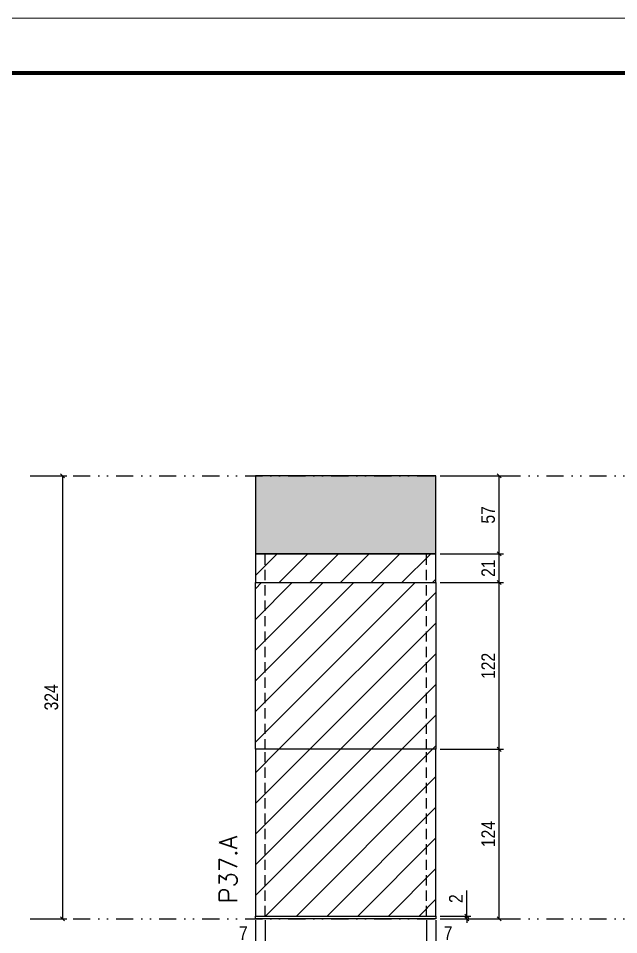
# Model space of a CAD drawing. Extents: x 28748 to 35002, y 14885 to 43501.
# Drawn here: x 32371 to 32810, y 34790 to 35461 of the extents above; entities that cross this region are included whole.
import ezdxf

# ---------------------------------------------------------------- set-up
doc = ezdxf.new("R2010")
doc.units = 0
for name, pattern in [('DASHED', [0.75, 0.5, -0.25]), ('DIVIDE2', [0.625, 0.25, -0.125, 0, -0.125, 0, -0.125]), ('HIDDEN', [0.375, 0.25, -0.125])]:
    doc.linetypes.add(name, pattern=pattern)
for name, color, linetype in [('COTA', 241, 'Continuous'), ('FUNDOS', 1, 'Continuous'), ('Nível', 160, 'Continuous'), ('Painéis', 200, 'Continuous'), ('Sarrafo de Pressão', 42, 'HIDDEN')]:
    doc.layers.add(name, color=color, linetype=linetype)
for name, color, linetype, lineweight in [('Folhas', 255, 'Continuous', 9), ('Hachura', 251, 'Continuous', 9), ('SARRAFO DE PRESSAO', 251, 'DASHED', 9), ('Texto Seção', 7, 'Continuous', 15)]:
    doc.layers.add(name, color=color, linetype=linetype, lineweight=lineweight)
doc.styles.add('COTA TECNICA', font='techl___.ttf', dxfattribs={"height": 10})
doc.styles.add('COTA TECNICA-50', font='techl___.ttf', dxfattribs={"height": 10})
doc.styles.add('REGUA-120', font='ROMANS.shx', dxfattribs={"height": 15})
doc.dimstyles.new('COTA PAINEL-50', dxfattribs={"dimtxt": 10, "dimasz": 3, "dimexe": 3, "dimexo": 3, "dimgap": 3, "dimtad": 1, "dimdec": 1, "dimzin": 12, "dimdsep": 46, "dimtxsty": 'COTA TECNICA-50', "dimblk1": 'OBLIQUE', "dimblk2": 'OBLIQUE', "dimsah": 1, "dimcen": 0.9, "dimclrd": 4, "dimclre": 4, "dimclrt": 240, "dimadec": 1, "dimazin": 3, "dimtfac": 1, "dimtdec": 1, "dimtmove": 0, "dimatfit": 3, "dimfxl": 1, "dimtolj": 1, "dimtzin": 12, "dimarcsym": 0})
doc.dimstyles.new('PAINEL', dxfattribs={"dimtxt": 10, "dimasz": 3, "dimexe": 3, "dimexo": 3, "dimgap": 3, "dimtad": 1, "dimdec": 1, "dimzin": 12, "dimdsep": 46, "dimtxsty": 'COTA TECNICA', "dimblk1": 'OBLIQUE', "dimblk2": 'OBLIQUE', "dimsah": 1, "dimcen": 0.9, "dimclrd": 4, "dimclre": 4, "dimclrt": 240, "dimadec": 1, "dimazin": 3, "dimtfac": 1, "dimtdec": 1, "dimtmove": 0, "dimatfit": 3, "dimfxl": 1, "dimtolj": 1, "dimtzin": 12, "dimarcsym": 0})
pattern_1 = [(45, (-98674.158, 2517.664), (-11.2253202, 11.2253202), [])]

# ---------------------------------------------------------------- blocks, each defined once
blk = doc.blocks.new('9999999999')
at = {"layer": 'Folhas'}
blk.add_lwpolyline([(98138.98, 34190.21), (99623.98, 34190.21), (99623.98, 35240.21), (98138.98, 35240.21)], close=True, dxfattribs=at)
at = {"layer": 'Folhas', "color": 30, "const_width": 3}
blk.add_lwpolyline([(98213.98, 34230.21), (99583.98, 34230.21), (99583.98, 35200.21), (98213.98, 35200.21)], close=True, dxfattribs=at)
blk = doc.blocks.new('_Oblique')
at = {"color": 0, "linetype": 'ByBlock', "lineweight": -2}
blk.add_line((-0.5, -0.5), (0.5, 0.5), dxfattribs=at)
blk = doc.blocks.new('*D1729')
at = {"layer": 'COTA', "color": 4, "linetype": 'ByBlock', "lineweight": -2, "transparency": 16777216}
for p, q in [((32383, 35126), (32406.72, 35126)), ((32403.72, 35126), (32403.72, 34802)), ((32383, 34802), (32406.72, 34802))]:
    blk.add_line(p, q, dxfattribs=at)
at = {"layer": 'Defpoints', "color": 0, "linetype": 'ByBlock', "transparency": 16777216}
for p in [(32380, 35126), (32380, 34802), (32403.72, 34802)]:
    blk.add_point(p, dxfattribs=at)
at = {"layer": 'COTA', "color": 4, "linetype": 'ByBlock', "lineweight": -2, "transparency": 16777216, "xscale": 3, "yscale": 3, "zscale": 3}
for p, rotation in [((32403.72, 35126), 90), ((32403.72, 34802), 270)]:
    blk.add_blockref('_Oblique', p, dxfattribs=dict(at, rotation=rotation))
at = {"layer": 'COTA', "color": 240, "linetype": 'ByBlock', "transparency": 16777216, "insert": (32395.5, 34964), "char_height": 10, "attachment_point": 5, "rotation": 90, "style": 'COTA TECNICA'}
blk.add_mtext('\\A1;324', dxfattribs=at)
blk = doc.blocks.new('*D760')
at = {"layer": 'COTA', "color": 4, "lineweight": -2, "transparency": 16777216}
for p, q in [((32544.7, 34801), (32544.7, 34746.83)), ((32676.7, 34801), (32676.7, 34746.83)), ((32544.7, 34749.83), (32676.7, 34749.83))]:
    blk.add_line(p, q, dxfattribs=at)
at = {"layer": 'Defpoints', "color": 0, "transparency": 16777216}
for p in [(32544.7, 34804), (32676.7, 34804), (32676.7, 34749.83)]:
    blk.add_point(p, dxfattribs=at)
at = {"layer": 'COTA', "color": 4, "lineweight": -2, "transparency": 16777216, "xscale": 3, "yscale": 3, "zscale": 3, "rotation": 180}
blk.add_blockref('_Oblique', (32544.7, 34749.83), dxfattribs=at)
at = {"layer": 'COTA', "color": 4, "lineweight": -2, "transparency": 16777216, "xscale": 3, "yscale": 3, "zscale": 3}
blk.add_blockref('_Oblique', (32676.7, 34749.83), dxfattribs=at)
at = {"layer": 'COTA', "color": 240, "transparency": 16777216, "insert": (32610.7, 34758.05), "char_height": 10, "attachment_point": 5, "style": 'COTA TECNICA'}
blk.add_mtext('\\A1;132', dxfattribs=at)
blk = doc.blocks.new('*D761')
at = {"layer": 'COTA', "color": 4, "lineweight": -2, "transparency": 16777216}
for p, q in [((32679.7, 35126), (32725.94, 35126)), ((32722.94, 35069), (32722.94, 35126)), ((32679.7, 35069), (32725.94, 35069))]:
    blk.add_line(p, q, dxfattribs=at)
at = {"layer": 'Defpoints', "color": 0, "transparency": 16777216}
for p in [(32676.7, 35126), (32722.94, 35126), (32676.7, 35069)]:
    blk.add_point(p, dxfattribs=at)
at = {"layer": 'COTA', "color": 4, "lineweight": -2, "transparency": 16777216, "xscale": 3, "yscale": 3, "zscale": 3}
for p, rotation in [((32722.94, 35126), 90), ((32722.94, 35069), 270)]:
    blk.add_blockref('_Oblique', p, dxfattribs=dict(at, rotation=rotation))
at = {"layer": 'COTA', "color": 240, "transparency": 16777216, "insert": (32714.83, 35097.5), "char_height": 10, "attachment_point": 5, "rotation": 90, "style": 'COTA TECNICA'}
blk.add_mtext('\\A1;57', dxfattribs=at)
blk = doc.blocks.new('*D762')
at = {"layer": 'COTA', "color": 4, "lineweight": -2, "transparency": 16777216}
for p, q in [((32679.7, 34926), (32725.94, 34926)), ((32722.94, 34802), (32722.94, 34926)), ((32679.7, 34802), (32725.94, 34802))]:
    blk.add_line(p, q, dxfattribs=at)
at = {"layer": 'Defpoints', "color": 0, "transparency": 16777216}
for p in [(32676.7, 34926), (32722.94, 34926), (32676.7, 34802)]:
    blk.add_point(p, dxfattribs=at)
at = {"layer": 'COTA', "color": 4, "lineweight": -2, "transparency": 16777216, "xscale": 3, "yscale": 3, "zscale": 3}
for p, rotation in [((32722.94, 34926), 90), ((32722.94, 34802), 270)]:
    blk.add_blockref('_Oblique', p, dxfattribs=dict(at, rotation=rotation))
at = {"layer": 'COTA', "color": 240, "transparency": 16777216, "insert": (32714.87, 34864), "char_height": 10, "attachment_point": 5, "rotation": 90, "style": 'COTA TECNICA-50'}
blk.add_mtext('\\A1;124', dxfattribs=at)
blk = doc.blocks.new('*D703')
at = {"layer": 'COTA', "color": 4, "lineweight": -2, "transparency": 16777216}
for p, q in [((32699.23, 34804), (32699.23, 34822.8)), ((32679.7, 34804), (32702.23, 34804)), ((32699.23, 34802), (32699.23, 34804)), ((32679.7, 34802), (32702.23, 34802)), ((32699.23, 34802), (32699.23, 34799))]:
    blk.add_line(p, q, dxfattribs=at)
at = {"layer": 'Defpoints', "color": 0, "transparency": 16777216}
for p in [(32676.7, 34804), (32676.7, 34802), (32699.23, 34802)]:
    blk.add_point(p, dxfattribs=at)
at = {"layer": 'COTA', "color": 4, "lineweight": -2, "transparency": 16777216, "xscale": 3, "yscale": 3, "zscale": 3}
for p, rotation in [((32699.23, 34804), 270), ((32699.23, 34802), 90)]:
    blk.add_blockref('_Oblique', p, dxfattribs=dict(at, rotation=rotation))
at = {"layer": 'COTA', "color": 240, "transparency": 16777216, "insert": (32691.23, 34816.75), "char_height": 10, "attachment_point": 5, "rotation": 90, "style": 'COTA TECNICA-50'}
blk.add_mtext('\\A1;2', dxfattribs=at)
blk = doc.blocks.new('*D704')
at = {"layer": 'COTA', "color": 4, "linetype": 'ByBlock', "lineweight": -2, "transparency": 16777216}
for p, q in [((32679.7, 35048), (32725.94, 35048)), ((32722.94, 34926), (32722.94, 35048)), ((32679.7, 34926), (32725.94, 34926))]:
    blk.add_line(p, q, dxfattribs=at)
at = {"layer": 'Defpoints', "color": 0, "linetype": 'ByBlock', "transparency": 16777216}
for p in [(32676.7, 35048), (32722.94, 35048), (32676.7, 34926)]:
    blk.add_point(p, dxfattribs=at)
at = {"layer": 'COTA', "color": 4, "linetype": 'ByBlock', "lineweight": -2, "transparency": 16777216, "xscale": 3, "yscale": 3, "zscale": 3}
for p, rotation in [((32722.94, 35048), 90), ((32722.94, 34926), 270)]:
    blk.add_blockref('_Oblique', p, dxfattribs=dict(at, rotation=rotation))
at = {"layer": 'COTA', "color": 240, "linetype": 'ByBlock', "transparency": 16777216, "insert": (32714.88, 34987), "char_height": 10, "attachment_point": 5, "rotation": 90, "style": 'COTA TECNICA'}
blk.add_mtext('\\A1;122', dxfattribs=at)
blk = doc.blocks.new('*D705')
at = {"layer": 'COTA', "color": 4, "lineweight": -2, "transparency": 16777216}
for p, q in [((32544.7, 34799), (32544.7, 34780.49)), ((32551.7, 34801), (32551.7, 34780.49)), ((32544.7, 34783.49), (32529.97, 34783.49)), ((32551.7, 34783.49), (32544.7, 34783.49))]:
    blk.add_line(p, q, dxfattribs=at)
at = {"layer": 'Defpoints', "color": 0, "transparency": 16777216}
for p in [(32551.7, 34804), (32544.7, 34802), (32544.7, 34783.49)]:
    blk.add_point(p, dxfattribs=at)
at = {"layer": 'COTA', "color": 4, "lineweight": -2, "transparency": 16777216, "xscale": 3, "yscale": 3, "zscale": 3, "rotation": 180}
blk.add_blockref('_Oblique', (32544.7, 34783.49), dxfattribs=at)
at = {"layer": 'COTA', "color": 4, "lineweight": -2, "transparency": 16777216, "xscale": 3, "yscale": 3, "zscale": 3}
blk.add_blockref('_Oblique', (32551.7, 34783.49), dxfattribs=at)
at = {"layer": 'COTA', "color": 240, "transparency": 16777216, "insert": (32535.84, 34791.56), "char_height": 10, "attachment_point": 5, "style": 'COTA TECNICA-50'}
blk.add_mtext('\\A1;7', dxfattribs=at)
blk = doc.blocks.new('*D706')
at = {"layer": 'COTA', "color": 4, "lineweight": -2, "transparency": 16777216}
for p, q in [((32669.7, 34801), (32669.7, 34780.49)), ((32676.7, 34799), (32676.7, 34780.49)), ((32669.7, 34783.49), (32676.7, 34783.49)), ((32676.7, 34783.49), (32691.43, 34783.49))]:
    blk.add_line(p, q, dxfattribs=at)
at = {"layer": 'Defpoints', "color": 0, "transparency": 16777216}
for p in [(32669.7, 34804), (32676.7, 34802), (32676.7, 34783.49)]:
    blk.add_point(p, dxfattribs=at)
at = {"layer": 'COTA', "color": 4, "lineweight": -2, "transparency": 16777216, "xscale": 3, "yscale": 3, "zscale": 3, "rotation": 180}
blk.add_blockref('_Oblique', (32669.7, 34783.49), dxfattribs=at)
at = {"layer": 'COTA', "color": 4, "lineweight": -2, "transparency": 16777216, "xscale": 3, "yscale": 3, "zscale": 3}
blk.add_blockref('_Oblique', (32676.7, 34783.49), dxfattribs=at)
at = {"layer": 'COTA', "color": 240, "transparency": 16777216, "insert": (32685.57, 34791.56), "char_height": 10, "attachment_point": 5, "style": 'COTA TECNICA-50'}
blk.add_mtext('\\A1;7', dxfattribs=at)
blk = doc.blocks.new('*D672')
at = {"layer": 'Defpoints', "color": 0, "linetype": 'ByBlock', "transparency": 16777216}
for p in [(32676.7, 35069), (32722.94, 35069), (32676.7, 35048)]:
    blk.add_point(p, dxfattribs=at)
at = {"layer": 'FUNDOS', "color": 4, "linetype": 'ByBlock', "lineweight": -2, "transparency": 16777216}
for p, q in [((32679.7, 35069), (32725.94, 35069)), ((32722.94, 35048), (32722.94, 35069)), ((32679.7, 35048), (32725.94, 35048))]:
    blk.add_line(p, q, dxfattribs=at)
at = {"layer": 'FUNDOS', "color": 4, "linetype": 'ByBlock', "lineweight": -2, "transparency": 16777216, "xscale": 3, "yscale": 3, "zscale": 3}
for p, rotation in [((32722.94, 35069), 90), ((32722.94, 35048), 270)]:
    blk.add_blockref('_Oblique', p, dxfattribs=dict(at, rotation=rotation))
at = {"layer": 'FUNDOS', "color": 240, "linetype": 'ByBlock', "transparency": 16777216, "insert": (32714.88, 35058.5), "char_height": 10, "attachment_point": 5, "rotation": 90, "style": 'COTA TECNICA'}
blk.add_mtext('\\A1;21', dxfattribs=at)

msp = doc.modelspace()

# ---------------------------------------------------------------- hatches: boundary and pattern name
at = {"layer": 'COTA', "linetype": 'ByBlock'}
h = msp.add_hatch(dxfattribs=at)
h.set_pattern_fill('AR-CONC', color=256, scale=0.03)
h.set_pattern_definition([(50, (-98558.3816, 8263.739), (5.46554007, -0.47817257), [0.5715, -6.2865]), (355, (-98558.3816, 8263.739), (-1.05730264, 5.73170536), [0.4572, -5.02921753]), (100.4514447, (-98557.926, 8263.6994), (4.40823741, 5.25353256), [0.48570026, -5.34270734]), (46.1842, (-98558.3816, 8265.263), (8.13237123, -1.26126984), [0.85725, -9.42975]), (96.6355576, (-98557.704, 8265.158), (7.122124, 7.42278374), [0.7285507, -8.01406824]), (351.184151, (-98558.382, 8265.263), (7.122124, 7.42278374), [0.685799, -7.54379196]), (21, (-98557.6196, 8264.882), (4.54843174, -3.06795595), [0.5715, -6.2865]), (326, (-98557.6196, 8264.882), (1.85406085, 5.52563898), [0.4572, -5.0292]), (71.451445, (-98557.2406, 8264.6265), (6.40249258, 2.45768307), [0.48570026, -5.34269813]), (37.5, (-98558.3816, 8263.7392), (0.092658098, 2.536651166), [0, -4.96824, 0, -5.1054, 0, -5.04825]), (7.5, (-98558.3816, 8263.7392), (2.004589875, 3.005417245), [0, -2.91084, 0, -4.85394, 0, -1.92405]), (327.5, (-98560.0809, 8263.7392), (4.067717855, -0.17186232), [0, -1.905, 0, -5.9436, 0, -7.8867]), (317.5, (-98560.843, 8263.7392), (4.44387544, 0.76279473), [0, -2.4765, 0, -3.94716, 0, -5.6007])])
h.paths.add_polyline_path([(32544.7, 35069), (32676.7, 35069), (32676.7, 35126), (32544.7, 35126)])
at = {"layer": 'Hachura', "linetype": 'ByBlock'}
h = msp.add_hatch(dxfattribs=at)
h.set_pattern_fill('ANSI31', color=256, scale=5)
h.set_pattern_definition([(45, (28996.309, 35568.31), (-11.22532, 11.22532), [])])
h.paths.add_polyline_path([(32676.7, 35069), (32544.7, 35069), (32544.7, 35048), (32676.7, 35048)])
h = msp.add_hatch(dxfattribs=at)
h.set_pattern_fill('ANSI31', color=256, scale=5)
h.set_pattern_definition(pattern_1)
h.paths.add_polyline_path([(32676.7, 35048), (32544.7, 35048), (32544.7, 34926), (32676.7, 34926)])
h = msp.add_hatch(dxfattribs=at)
h.set_pattern_fill('ANSI31', color=256, scale=5)
h.set_pattern_definition(pattern_1)
h.paths.add_polyline_path([(32676.7, 34926), (32544.7, 34926), (32544.7, 34804), (32676.7, 34804)])

# ---------------------------------------------------------------- linework, layer by layer
at = {"layer": 'COTA', "linetype": 'ByBlock'}
msp.add_lwpolyline([(32544.7, 35069), (32676.7, 35069), (32676.7, 35126), (32544.7, 35126)], close=True, dxfattribs=at)
at = {"layer": 'Nível', "color": 4, "linetype": 'DIVIDE2', "ltscale": 50}
for p, q in [((32380, 35126), (33390.34, 35126)), ((32380, 34802), (33390.34, 34802))]:
    msp.add_line(p, q, dxfattribs=at)
at = {"layer": 'Painéis'}
for p, q in [((32676.7, 35069), (32544.7, 35069)), ((32544.7, 35069), (32544.7, 35048)), ((32676.7, 35048), (32676.7, 35069)), ((32544.7, 35048), (32676.7, 35048))]:
    msp.add_line(p, q, dxfattribs=at)
for points in [[(32676.7, 34926), (32544.7, 34926), (32544.7, 35048), (32676.7, 35048)], [(32544.7, 34804), (32676.7, 34804), (32676.7, 34926), (32544.7, 34926)], [(32544.7, 34804), (32676.7, 34804), (32676.7, 34802), (32544.7, 34802)]]:
    msp.add_lwpolyline(points, close=True, dxfattribs=at)
at = {"layer": 'Sarrafo de Pressão', "ltscale": 30}
for p, q in [((32551.7, 34926), (32551.7, 35069)), ((32669.7, 34926), (32669.7, 35069)), ((32551.7, 34804), (32551.7, 34926)), ((32669.7, 34804), (32669.7, 34926))]:
    msp.add_line(p, q, dxfattribs=at)

# ---------------------------------------------------------------- block references
at = {"layer": 'SARRAFO DE PRESSAO', "color": 6, "linetype": 'ByBlock'}
msp.add_blockref('9999999999', (-66193.64, 220.51), dxfattribs=at)

# ---------------------------------------------------------------- texts
at = {"layer": 'Texto Seção', "insert": (32531.23, 34813.25), "char_height": 13, "width": 285.3299, "attachment_point": 7, "rotation": 90, "style": 'REGUA-120'}
msp.add_mtext('P37.A', dxfattribs=at)

# ---------------------------------------------------------------- dimensions: what is measured, and where the dimension line sits
at = {"layer": 'COTA', "linetype": 'ByBlock'}
dim = msp.add_linear_dim(base=(32403.72, 34802), p1=(32380, 35126), p2=(32380, 34802), angle=90, dimstyle='PAINEL', dxfattribs=at)
dim.commit()
dim.dimension.update_dxf_attribs({"geometry": '*D1729', "text_midpoint": (32403.72, 34964), "dimtype": 160})
at = {"layer": 'COTA'}
dim = msp.add_linear_dim(base=(32722.94, 35126), p1=(32676.7, 35069), p2=(32676.7, 35126), angle=90, dimstyle='PAINEL', override={"dimarcsym": 2}, dxfattribs=at)
dim.commit()
dim.dimension.update_dxf_attribs({"geometry": '*D761', "text_midpoint": (32714.83, 35097.5)})
at = {"layer": 'COTA', "linetype": 'ByBlock'}
dim = msp.add_linear_dim(base=(32722.94, 35048), p1=(32676.7, 34926), p2=(32676.7, 35048), angle=90, dimstyle='PAINEL', dxfattribs=at)
dim.commit()
dim.dimension.update_dxf_attribs({"geometry": '*D704', "text_midpoint": (32714.88, 34987)})
at = {"layer": 'COTA'}
for base, p1, p2, angle, picture, middle in [((32722.94, 34926), (32676.7, 34802), (32676.7, 34926), 90, '*D762', (32714.87, 34864)), ((32544.7, 34783.49), (32551.7, 34804), (32544.7, 34802), 180, '*D705', (32535.84, 34791.56))]:
    dim = msp.add_linear_dim(base=base, p1=p1, p2=p2, angle=angle, dimstyle='COTA PAINEL-50', dxfattribs=at)
    dim.commit()
    dim.dimension.update_dxf_attribs({"geometry": picture, "text_midpoint": middle})
dim = msp.add_linear_dim(base=(32699.23, 34802), p1=(32676.7, 34804), p2=(32676.7, 34802), angle=90, dimstyle='COTA PAINEL-50', dxfattribs=at)
dim.commit()
dim.dimension.update_dxf_attribs({"geometry": '*D703', "text_midpoint": (32699.23, 34816.75), "dimtype": 160})
dim = msp.add_linear_dim(base=(32676.7, 34749.83), p1=(32544.7, 34804), p2=(32676.7, 34804), dimstyle='PAINEL', override={"dimarcsym": 2}, dxfattribs=at)
dim.commit()
dim.dimension.update_dxf_attribs({"geometry": '*D760', "text_midpoint": (32610.7, 34758.05)})
dim = msp.add_linear_dim(base=(32676.7, 34783.49), p1=(32669.7, 34804), p2=(32676.7, 34802), dimstyle='COTA PAINEL-50', dxfattribs=at)
dim.commit()
dim.dimension.update_dxf_attribs({"geometry": '*D706', "text_midpoint": (32685.57, 34791.56)})
at = {"layer": 'FUNDOS', "linetype": 'ByBlock'}
dim = msp.add_linear_dim(base=(32722.94, 35069), p1=(32676.7, 35048), p2=(32676.7, 35069), angle=90, dimstyle='PAINEL', dxfattribs=at)
dim.commit()
dim.dimension.update_dxf_attribs({"geometry": '*D672', "text_midpoint": (32722.94, 35058.5), "dimtype": 160})

doc.saveas('drawing.dxf')
